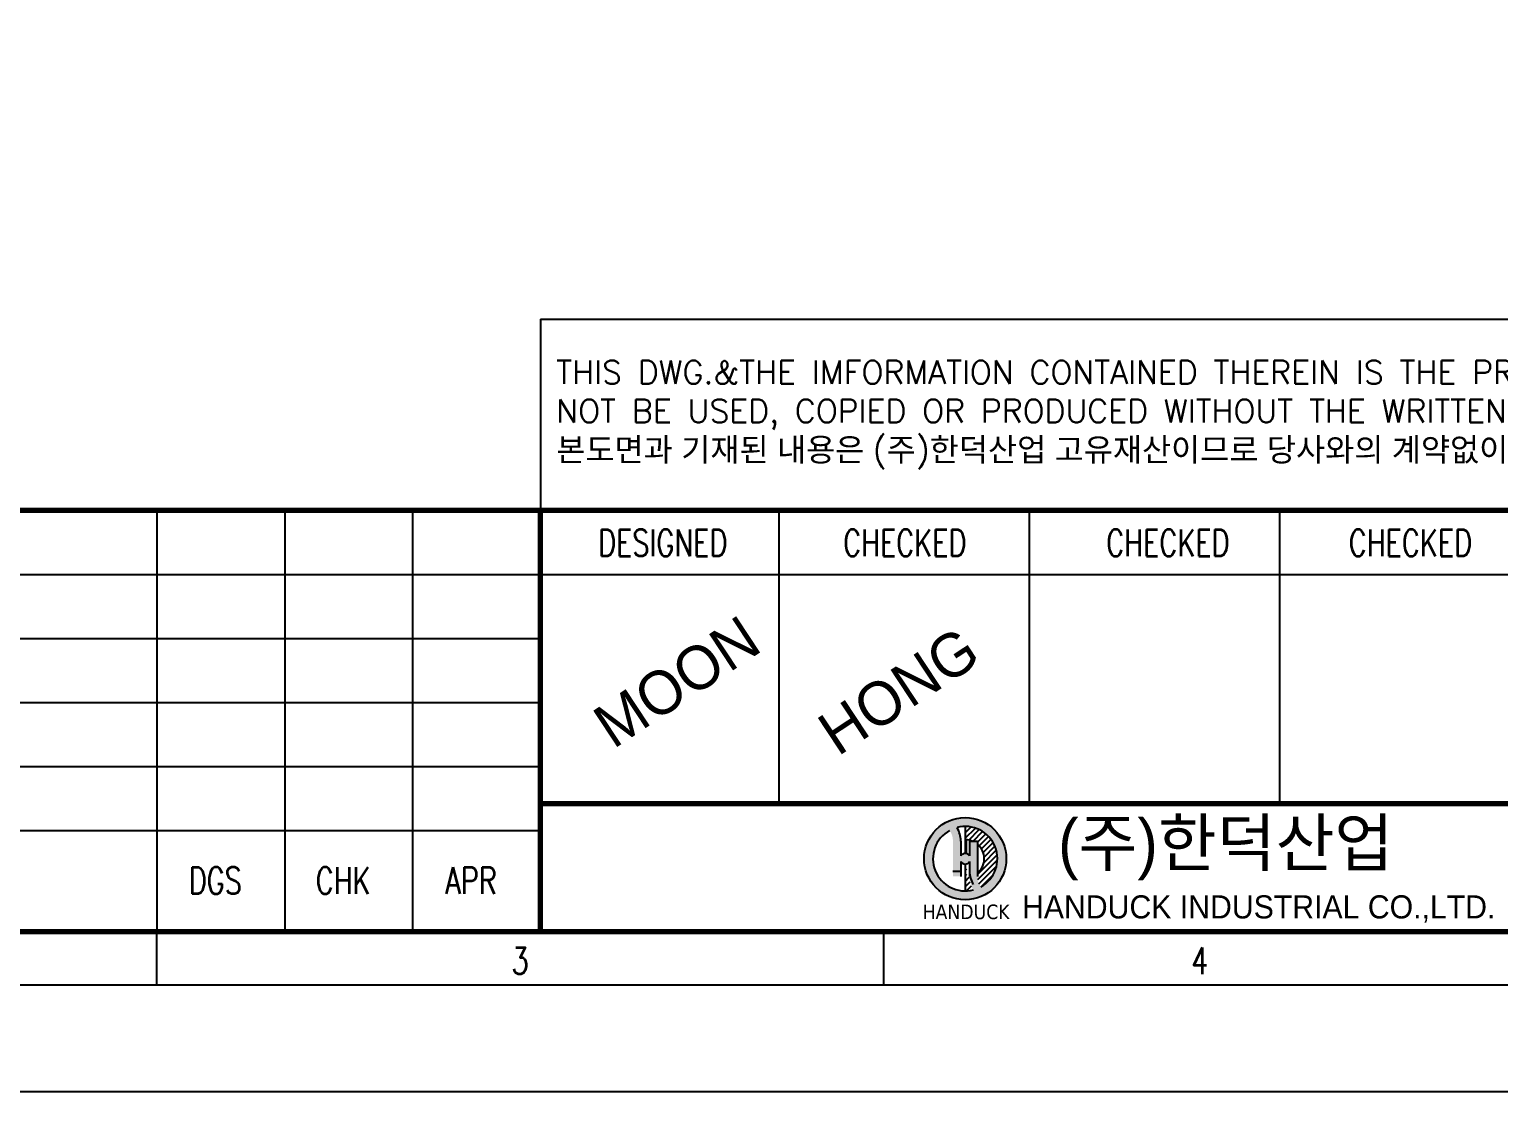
# Model space of a CAD drawing. Header units: millimetres. Extents: x -18234 to 26733, y 279 to 18488.
# Drawn here: x 7789 to 13767, y 279 to 4599 of the extents above; entities that cross this region are included whole.
import ezdxf
from ezdxf.enums import TextEntityAlignment as Align

# ---------------------------------------------------------------- set-up
doc = ezdxf.new("R2010")
doc.units = ezdxf.units.MM
doc.layers.add('A2FORM', color=111, linetype='Continuous')
doc.layers.add('해칭선', color=1, linetype='Continuous')
doc.layers.add('문자', color=3, linetype='Continuous', lineweight=25)
doc.styles.add('H', font='')
doc.styles.add('ROMANS', font='romans')
doc.styles.get("Standard").update_dxf_attribs({"font": 'arial.ttf'})
doc.styles.get('H').set_extended_font_data('Dotum')

# ---------------------------------------------------------------- blocks, each defined once
blk = doc.blocks.new('ASFDFSDFSFDASFDSAFD')
h = blk.add_hatch()
h.set_pattern_fill('ANSI31', color=253, scale=50.754385, style=0)
h.set_pattern_definition([(45, (-88587.578, -186165.5826), (-4.48609624, 4.48609624), [])])
h.paths.add_polyline_path([(46290.6, 1.3), (46290.6, -4, 0.154029), (46296.1, -21.6, 0.775447), (46270.2, 79.2), (46270.2, 34.3, -0.041886), (46271.7, 34.2), (46271.7, 57.1, -0.081661), (46281.7, 54.9), (46290.6, 54.9), (46290.6, 49.7, -0.465716)])
h.paths.add_polyline_path([(46277.6, -5.3, -0.035605), (46273.2, -6), (46273.2, 17.1, -0.085164), (46270.2, 16.6), (46270.2, -28.3, 0.064143), (46283.8, -26.5, -0.128704)])
at = {"layer": '해칭선'}
h = blk.add_hatch(color=256, dxfattribs=at)
h.paths.add_polyline_path([(46201.7, 25.5, 1), (46338.7, 25.5, 1)])
h.paths.add_polyline_path([(46296.1, -21.6, -0.154029), (46290.6, -4), (46290.6, 20.6), (46290.6, 54.9), (46277.6, 54.9), (46277.6, 30.4, 0.536675), (46262.8, 30.4), (46262.8, 54.9, 0.136252), (46256.6, 77.5, -0.883537)], flags=16)
h.paths.add_polyline_path([(46277.6, 20.6), (46277.6, -4, 0.136252), (46283.8, -26.5, -0.883537), (46244.3, 72.6, -0.154029), (46249.8, 54.9), (46249.8, 20.6), (46249.8, -4), (46262.8, -4), (46262.8, 20.6, 0.536675)], flags=16)
at = {"color": 253}
for p, q in [((46270.2, 79.2), (46270.2, 34.3)), ((46271.7, 57.1), (46271.7, 34.2)), ((46270.2, 16.6), (46270.2, -28.3))]:
    blk.add_line(p, q, dxfattribs=at)
at = {"color": 1}
for p, q in [((46262.8, 54.9), (46262.8, 30.4)), ((46277.6, 54.9), (46290.6, 54.9)), ((46277.6, 54.9), (46277.6, 30.4)), ((46290.6, 54.9), (46290.6, 20.6)), ((46249.8, 4.8), (46262.8, 4.8)), ((46262.8, 20.6), (46262.8, -4)), ((46277.6, 20.6), (46277.6, -4)), ((46290.6, 20.6), (46290.6, -4))]:
    blk.add_line(p, q, dxfattribs=at)
blk.add_circle((46270.2, 25.5), 68.5, dxfattribs=at)
for centre, radius, start, end in [((46270.2, 25.5), 53.7, 298.8333, 104.6804), ((46219.2, 54.9), 43.7, 360, 31.0355), ((46270.2, 25.5), 53.7, 118.8333, 284.6804), ((46270.2, 25.5), 8.84, 33.5573, 146.4427), ((46270.2, 25.5), 8.84, 213.5573, 326.4427), ((46321.2, 4.8), 43.7, 180, 211.0355)]:
    blk.add_arc(centre, radius, start, end, dxfattribs=at)
at = {"color": 253}
for start, end in [(68.6568, 87.3307), (310.0557, 49.9443)]:
    blk.add_arc((46270.2, 25.5), 31.6, start, end, dxfattribs=at)
at = {"attachment_point": 5, "style": 'H'}
for s, insert, char_height, width in [('{\\fHYsupB|b0|i0|c129|p18;(주)한덕산업}', (46704.4, 40.4), 78.178, 1438.253), ('{\\fHYsupB|b0|i0|c129|p18;HANDUCK INDUSTRIAL CO.,LTD}.', (46759.4, -58.3), 38.492, 968.875)]:
    blk.add_mtext(s, dxfattribs=dict(at, insert=insert, char_height=char_height, width=width))
at = {"layer": '문자', "insert": (46271.7, -50.8), "char_height": 24.37, "width": 215.553, "attachment_point": 2}
blk.add_mtext('{\\fTahoma|b0|i0|c0|p34;\\C7;HANDUCK}', dxfattribs=at)
blk = doc.blocks.new('새로운 블럭-hd표제란A3')
at = {"layer": 'A2FORM', "color": 7}
for p, q in [((326490, 9600), (326490, 8017)), ((326490, 9600), (342227, 9600)), ((323316, 8017), (323316, 4534)), ((324374, 8017), (324374, 4534)), ((325432, 8017), (325432, 4534)), ((328464, 8017), (328464, 5592)), ((330535, 8017), (330535, 5592)), ((332605, 8017), (332605, 5592)), ((311282, 7488), (326490, 7488)), ((326490, 7488), (336849, 7488)), ((311282, 6959), (326490, 6959)), ((311282, 6430), (326490, 6430)), ((311282, 5901), (326490, 5901)), ((311282, 5372), (326490, 5372)), ((323316, 4093), (323316, 4534)), ((329333, 4093), (329333, 4534))]:
    blk.add_line(p, q, dxfattribs=at)
for points in [[(360784, 40239), (308417, 40239), (308417, 3212), (360784, 3212)], [(359859, 4093), (310842, 4093), (310842, 39358), (359859, 39358)]]:
    blk.add_lwpolyline(points, close=True, dxfattribs=at)
at = {"layer": 'A2FORM', "color": 7, "const_width": 44.1}
blk.add_lwpolyline([(311282, 38917), (359418, 38917), (359418, 4534), (311282, 4534)], close=True, dxfattribs=at)
for points in [[(311282, 8017), (359418, 8017)], [(326490, 8017), (326490, 4534)], [(326490, 5592), (336849, 5592)]]:
    blk.add_lwpolyline(points, dxfattribs=at)
at = {"color": 3, "xscale": 4.965030850260518, "yscale": 4.965030850260518, "zscale": 4.965030850260518}
blk.add_blockref('ASFDFSDFSFDASFDSAFD', (100272, 5011), dxfattribs=at)
at = {"char_height": 359.53, "width": 1473.08, "attachment_point": 5, "rotation": 33.4405}
for s, insert in [('{\\fViner Hand ITC|b0|i0|c0|p66;MOON}', (327619, 6600)), ('{\\fViner Hand ITC|b0|i0|c0|p66;HONG}', (329455, 6525))]:
    blk.add_mtext(s, dxfattribs=dict(at, insert=insert))
at = {"layer": 'A2FORM', "color": 7, "style": 'ROMANS', "width": 0.75}
for s, height, p in [('DESIGNED', 220.4, (327502, 7640)), ('CHECKED', 220.4, (329505, 7640)), ('CHECKED', 220.4, (331682, 7640)), ('CHECKED', 220.4, (333689, 7640)), ('DGS', 220.4, (323799, 4846)), ('CHK', 220.4, (324857, 4846)), ('APR', 220.4, (325915, 4846)), ('3', 220, (326322, 4184)), ('4', 220, (331946, 4184))]:
    blk.add_text(s, height=height, dxfattribs=at).set_placement(p, align=Align.CENTER)
at = {"layer": 'A2FORM', "color": 7, "insert": (326490, 8808), "char_height": 192, "width": 15736.59, "attachment_point": 4, "style": 'ROMANS'}
blk.add_mtext(' THIS DWG.&THE IMFORMATION CONTAINED THEREIN IS THE PROPERTY OF HANDUCK IND CO.,LTD&SHALL \\P NOT BE USED, COPIED OR PRODUCED WITHOUT THE WRITTEN PERMISSION OF HANDUCK IND CO.,LTD. \\P {\\fGulim|b0|i0|c129|p50;본도면과 기재된 내용은 }({\\fGulim|b0|i0|c129|p50;주}){\\fGulim|b0|i0|c129|p50;한덕산업 고유재산이므로 당사와의 계약없이 무단복사}, {\\fGulim|b0|i0|c129|p50;제작}, {\\fGulim|b0|i0|c129|p50;판매등 일체행위를 불허함}.', dxfattribs=at)

msp = doc.modelspace()

# ---------------------------------------------------------------- block references
at = {"xscale": 0.491755002900678, "yscale": 0.491755002900678, "zscale": 0.491755002900678}
msp.add_blockref('새로운 블럭-hd표제란A3', (-150684.813, -1300), dxfattribs=at)

doc.saveas('drawing.dxf')
